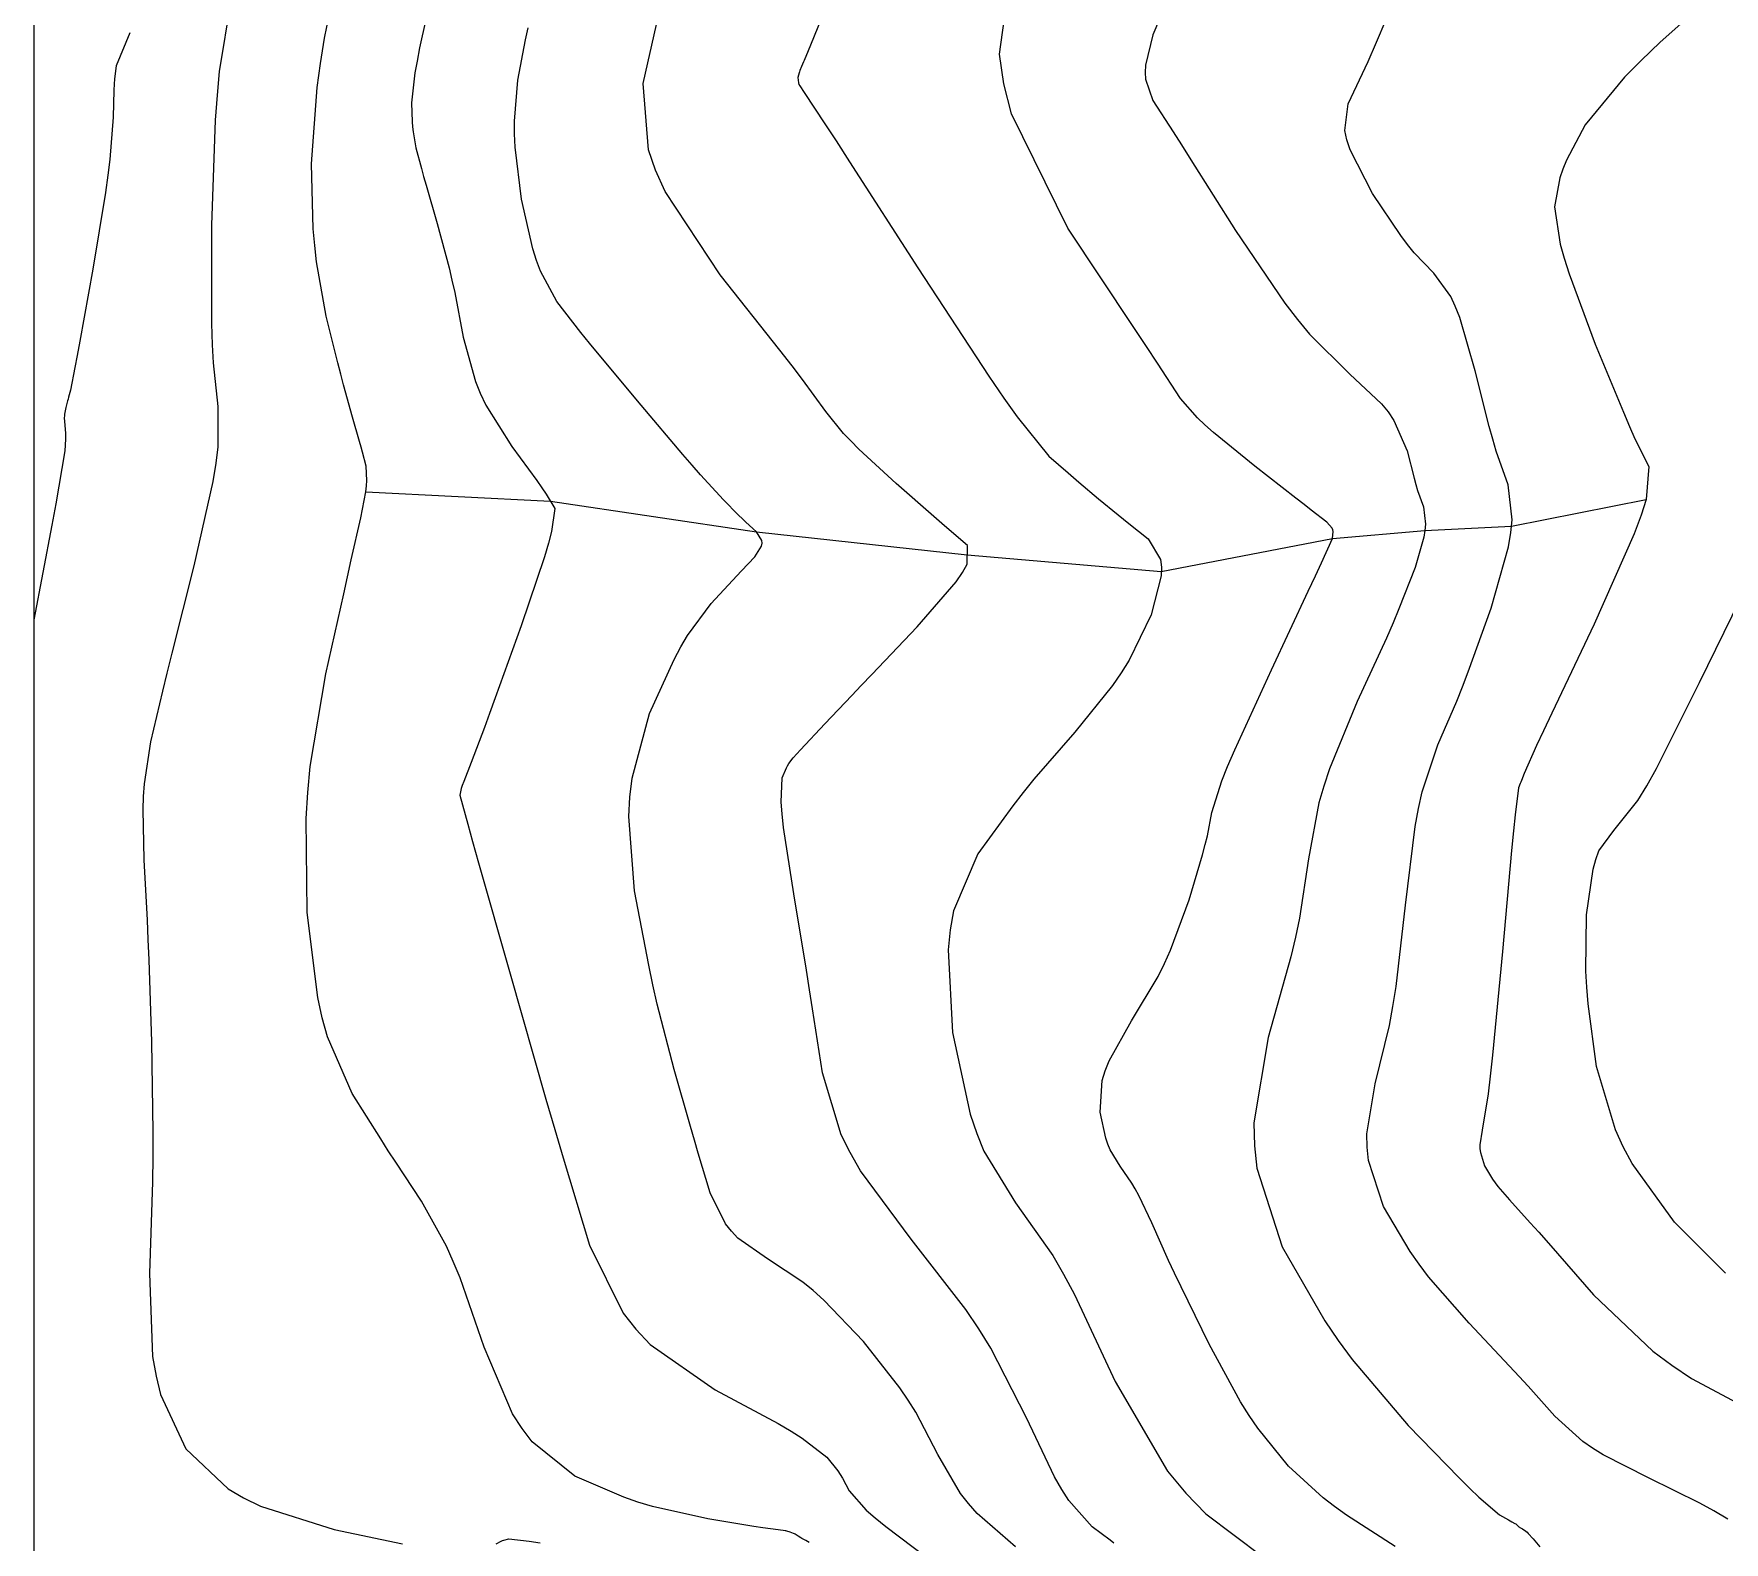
# Model space of a CAD drawing. Header units: millimetres. Extents: x 837475 to 838477, y 1189012 to 1191015.
# Drawn here: x 837476.5 to 837571.1, y 1190818 to 1190902.4 of the extents above; entities that cross this region are included whole.
import ezdxf

# ---------------------------------------------------------------- set-up
doc = ezdxf.new("R2010")
doc.units = ezdxf.units.MM
doc.header["$LTSCALE"] = 0.3
doc.layers.add('COORD', color=253, linetype='Continuous', lineweight=20)
for name, color, linetype, lineweight, true_color in [('COTAS 10', 7, 'Continuous', 9, 0x6e3e2d), ('COTAS INT', 7, 'Continuous', 5, 0x9fa19f), ('Escorrentias', 7, 'Continuous', 25, 0x00a8ad)]:
    doc.layers.add(name, color=color, linetype=linetype, lineweight=lineweight, true_color=true_color)

msp = doc.modelspace()

# ---------------------------------------------------------------- linework, layer by layer
at = {"layer": 'COORD'}
msp.add_lwpolyline([(837476.514, 1189013.872), (838476.514, 1189013.872), (838476.514, 1191013.872), (837476.514, 1191013.872)], close=True, dxfattribs=at)
at = {"layer": 'COTAS 10'}
for points in [[(837498.832, 1190905), (837498.094, 1190901.63), (837497.952, 1190900.89), (837497.837, 1190900.234), (837497.648, 1190898.561), (837497.678, 1190897.489), (837497.702, 1190897.211), (837497.732, 1190896.942), (837497.893, 1190896.041), (837498.199, 1190894.876), (837498.32, 1190894.441), (837498.456, 1190893.958), (837499.077, 1190891.804), (837499.741, 1190889.324), (837499.905, 1190888.635), (837500.059, 1190887.944), (837500.542, 1190885.437), (837501.215, 1190882.97), (837501.49, 1190882.304), (837501.802, 1190881.646), (837503.249, 1190879.329), (837504.65, 1190877.417), (837504.934, 1190877.013), (837505.172, 1190876.664), (837505.657, 1190875.856), (837505.483, 1190874.574), (837505.307, 1190873.925), (837505.075, 1190873.149), (837503.773, 1190869.285), (837502.332, 1190865.257), (837502.012, 1190864.377), (837501.726, 1190863.6), (837500.979, 1190861.645), (837500.563, 1190860.58), (837500.486, 1190860.364), (837500.425, 1190860.183), (837500.342, 1190859.813), (837500.789, 1190858.19), (837501.062, 1190857.219), (837501.399, 1190856.022), (837503.157, 1190849.813), (837505.164, 1190842.81), (837505.659, 1190841.112), (837506.129, 1190839.518), (837507.604, 1190834.635), (837509.475, 1190830.836), (837510.194, 1190829.926), (837511, 1190829.079), (837514.635, 1190826.533), (837518.149, 1190824.653), (837518.878, 1190824.226), (837519.502, 1190823.839), (837520.878, 1190822.777), (837521.489, 1190822), (837521.631, 1190821.792), (837521.761, 1190821.588), (837522.132, 1190820.878), (837523.082, 1190819.809), (837523.577, 1190819.378), (837524.172, 1190818.889), (837527.161, 1190816.634)], [(837540.228, 1190905.013), (837539.119, 1190902.357), (837538.699, 1190900.67), (837538.679, 1190900.259), (837538.699, 1190899.872), (837539.119, 1190898.679), (837540.246, 1190896.936), (837540.713, 1190896.203), (837541.246, 1190895.361), (837543.732, 1190891.417), (837546.493, 1190887.355), (837547.201, 1190886.438), (837547.883, 1190885.612), (837550.143, 1190883.38), (837551.91, 1190881.721), (837552.282, 1190881.256), (837552.604, 1190880.789), (837553.343, 1190879.081), (837553.731, 1190877.551), (837553.831, 1190877.196), (837553.928, 1190876.87), (837554.253, 1190875.944), (837554.367, 1190874.979), (837554.331, 1190874.629), (837554.266, 1190874.244), (837553.788, 1190872.554), (837552.885, 1190870.233), (837552.552, 1190869.45), (837552.182, 1190868.606), (837550.549, 1190865.049), (837548.996, 1190861.294), (837548.677, 1190860.325), (837548.406, 1190859.387), (837547.83, 1190856.252), (837547.324, 1190852.932), (837547.097, 1190851.877), (837546.833, 1190850.764), (837545.565, 1190846.252), (837544.765, 1190841.476), (837544.796, 1190840.197), (837544.936, 1190838.936), (837546.352, 1190834.535), (837548.729, 1190830.398), (837549.474, 1190829.303), (837550.258, 1190828.229), (837553.404, 1190824.535), (837556.253, 1190821.61), (837556.848, 1190821.021), (837557.36, 1190820.528), (837558.512, 1190819.549), (837559.011, 1190819.26), (837559.111, 1190819.202), (837559.195, 1190819.155), (837559.36, 1190819.065), (837559.419, 1190819.031), (837559.451, 1190819.005), (837559.51, 1190818.946), (837559.59, 1190818.877), (837559.619, 1190818.857), (837559.651, 1190818.836), (837559.793, 1190818.761), (837559.984, 1190818.626), (837560.048, 1190818.569), (837560.116, 1190818.504), (837560.399, 1190818.194), (837560.773, 1190817.753)]]:
    msp.add_lwpolyline(points, dxfattribs=at)
at = {"layer": 'COTAS INT'}
for points in [[(837523.694, 1190910.939), (837519.794, 1190901.372), (837519.644, 1190901.011), (837519.607, 1190900.924), (837519.571, 1190900.842), (837519.456, 1190900.59), (837519.363, 1190900.364), (837519.342, 1190900.297), (837519.322, 1190900.23), (837519.264, 1190899.972), (837519.287, 1190899.68), (837519.318, 1190899.591), (837519.36, 1190899.498), (837519.602, 1190899.132), (837520.767, 1190897.39), (837521.391, 1190896.43), (837522.147, 1190895.262), (837525.964, 1190889.317), (837529.931, 1190883.264), (837530.78, 1190882.027), (837531.521, 1190880.981), (837533.299, 1190878.792), (837534.378, 1190877.85), (837534.678, 1190877.59), (837534.979, 1190877.332), (837536.072, 1190876.402), (837537.167, 1190875.496), (837537.469, 1190875.252), (837537.771, 1190875.011), (837538.859, 1190874.164), (837539.545, 1190873.006), (837539.594, 1190872.569), (837539.582, 1190872.081), (837539.029, 1190869.899), (837537.793, 1190867.367), (837537.351, 1190866.658), (837536.865, 1190865.946), (837534.749, 1190863.346), (837532.456, 1190860.706), (837531.859, 1190859.968), (837531.278, 1190859.227), (837529.317, 1190856.526), (837527.972, 1190853.337), (837527.78, 1190852.288), (837527.666, 1190851.168), (837527.904, 1190846.526), (837528.901, 1190841.957), (837529.265, 1190840.883), (837529.667, 1190839.893), (837531.437, 1190837.007), (837533.519, 1190834.048), (837534.118, 1190833.011), (837534.727, 1190831.879), (837537.007, 1190827.007), (837539.942, 1190821.982), (837540.963, 1190820.754), (837542.075, 1190819.597), (837546.844, 1190816.01)], [(837519.897, 1190818.004), (837519.71, 1190818.099), (837519.525, 1190818.196), (837519.477, 1190818.223), (837519.431, 1190818.251), (837519.274, 1190818.356), (837519.115, 1190818.455), (837519.067, 1190818.48), (837519.017, 1190818.504), (837518.822, 1190818.58), (837518.636, 1190818.634), (837518.592, 1190818.644), (837518.55, 1190818.651), (837518.426, 1190818.658), (837517.717, 1190818.756), (837517.306, 1190818.82), (837516.803, 1190818.9), (837514.212, 1190819.324), (837511.126, 1190820.012), (837510.312, 1190820.259), (837509.514, 1190820.53), (837506.775, 1190821.711), (837504.401, 1190823.633), (837503.832, 1190824.371), (837503.302, 1190825.199), (837501.711, 1190828.933), (837500.359, 1190832.81), (837499.98, 1190833.728), (837499.599, 1190834.579), (837498.209, 1190837.09), (837496.761, 1190839.275), (837496.344, 1190839.921), (837495.919, 1190840.584), (837494.33, 1190843.125), (837492.947, 1190846.295), (837492.654, 1190847.354), (837492.399, 1190848.492), (837491.803, 1190853.258), (837491.754, 1190858.516), (837491.844, 1190859.965), (837491.98, 1190861.41), (837492.845, 1190866.601), (837493.851, 1190871.085), (837494.276, 1190872.98), (837494.805, 1190875.337), (837495.08, 1190876.797), (837495.12, 1190877.126), (837495.145, 1190877.423), (837495.106, 1190878.223), (837494.903, 1190879.001), (837494.825, 1190879.284), (837494.737, 1190879.596), (837494.343, 1190880.967), (837493.84, 1190882.782), (837493.685, 1190883.375), (837493.523, 1190884.007), (837492.878, 1190886.614), (837492.33, 1190889.661), (837492.229, 1190890.571), (837492.15, 1190891.509), (837492.048, 1190895.134), (837492.364, 1190899.409), (837492.548, 1190900.757), (837492.775, 1190902.176), (837493.945, 1190907.895)], [(837552.678, 1190817.779), (837549.947, 1190819.526), (837549.28, 1190820.012), (837548.651, 1190820.499), (837546.702, 1190822.268), (837544.99, 1190824.395), (837544.51, 1190825.108), (837544.028, 1190825.875), (837542.268, 1190829.094), (837540.694, 1190832.305), (837540.329, 1190833.068), (837539.996, 1190833.776), (837539.05, 1190835.876), (837538.326, 1190837.422), (837538.133, 1190837.782), (837537.943, 1190838.111), (837537.282, 1190839.05), (837536.72, 1190839.966), (837536.593, 1190840.28), (837536.477, 1190840.621), (837536.161, 1190842.071), (837536.287, 1190843.842), (837536.451, 1190844.384), (837536.671, 1190844.95), (837537.929, 1190847.181), (837539.41, 1190849.668), (837539.771, 1190850.394), (837540.11, 1190851.137), (837541.154, 1190853.956), (837541.897, 1190856.485), (837542.046, 1190857.046), (837542.17, 1190857.546), (837542.411, 1190858.846), (837542.971, 1190860.621), (837543.296, 1190861.421), (837543.694, 1190862.354), (837545.744, 1190866.837), (837547.808, 1190871.222), (837548.215, 1190872.093), (837548.55, 1190872.815), (837549.168, 1190874.184), (837549.21, 1190874.566), (837549.183, 1190874.666), (837549.14, 1190874.763), (837548.843, 1190875.09), (837547.98, 1190875.759), (837547.579, 1190876.072), (837547.108, 1190876.439), (837544.823, 1190878.227), (837542.516, 1190880.115), (837542.031, 1190880.546), (837541.613, 1190880.938), (837540.66, 1190882.02), (837539.379, 1190883.98), (837538.754, 1190884.925), (837538.012, 1190886.044), (837534.357, 1190891.536), (837531.202, 1190897.934), (837530.775, 1190899.623), (837530.542, 1190901.278), (837531.315, 1190906.958)], [(837572.48, 1190906.388), (837567.49, 1190901.955), (837566.426, 1190900.928), (837565.5, 1190899.99), (837563.304, 1190897.326), (837562.251, 1190895.349), (837562.047, 1190894.843), (837561.88, 1190894.355), (837561.59, 1190892.743), (837561.911, 1190890.653), (837562.13, 1190889.864), (837562.405, 1190888.984), (837563.865, 1190885.045), (837565.436, 1190881.238), (837565.78, 1190880.441), (837566.086, 1190879.756), (837566.863, 1190878.207), (837566.711, 1190876.354), (837566.431, 1190875.476), (837566.048, 1190874.441), (837563.804, 1190869.383), (837561.428, 1190864.399), (837560.961, 1190863.409), (837560.577, 1190862.588), (837559.88, 1190861.034), (837559.737, 1190860.636), (837559.703, 1190860.545), (837559.67, 1190860.461), (837559.571, 1190860.229), (837559.381, 1190858.715), (837559.292, 1190857.823), (837559.185, 1190856.727), (837558.668, 1190851.064), (837558.117, 1190845.272), (837557.99, 1190844.095), (837557.873, 1190843.104), (837557.544, 1190841.064), (837557.408, 1190840.251), (837557.413, 1190840.033), (837557.437, 1190839.819), (837557.678, 1190839.07), (837558.112, 1190838.336), (837558.257, 1190838.13), (837558.414, 1190837.923), (837559.07, 1190837.168), (837560.232, 1190835.89), (837560.708, 1190835.354), (837561.25, 1190834.739), (837563.761, 1190831.858), (837567.086, 1190828.705), (837568.141, 1190827.918), (837569.255, 1190827.168), (837573.761, 1190824.77)], [(837487.533, 1190904.265), (837486.892, 1190900.307), (837486.764, 1190898.993), (837486.657, 1190897.584), (837486.448, 1190891.707), (837486.461, 1190886.199), (837486.493, 1190885.023), (837486.539, 1190883.998), (837486.808, 1190881.557), (837486.815, 1190879.305), (837486.695, 1190878.399), (837486.523, 1190877.372), (837485.462, 1190872.641), (837484.236, 1190867.767), (837483.96, 1190866.649), (837483.711, 1190865.631), (837483.042, 1190862.791), (837482.686, 1190860.449), (837482.635, 1190859.745), (837482.604, 1190859.017), (837482.664, 1190856.189), (837482.849, 1190852.812), (837482.897, 1190851.738), (837482.944, 1190850.603), (837483.102, 1190846.005), (837483.176, 1190840.982), (837483.17, 1190839.579), (837483.153, 1190838.172), (837482.995, 1190833.046), (837483.162, 1190828.403), (837483.351, 1190827.299), (837483.6, 1190826.274), (837485.013, 1190823.23), (837487.389, 1190820.999), (837488.246, 1190820.487), (837489.19, 1190820.021), (837493.316, 1190818.718), (837497.138, 1190817.929)], [(837571.289, 1190819.3), (837570.498, 1190819.762), (837569.706, 1190820.202), (837566.852, 1190821.606), (837564.313, 1190822.901), (837563.72, 1190823.273), (837563.175, 1190823.65), (837561.606, 1190825.063), (837560.104, 1190826.742), (837559.602, 1190827.288), (837559.063, 1190827.869), (837556.803, 1190830.26), (837554.545, 1190832.857), (837554.007, 1190833.568), (837553.507, 1190834.276), (837552.015, 1190836.803), (837551.187, 1190839.377), (837551.105, 1190840.115), (837551.087, 1190840.864), (837551.555, 1190843.658), (837552.353, 1190846.934), (837552.543, 1190847.986), (837552.72, 1190849.102), (837553.249, 1190853.658), (837553.796, 1190858.057), (837553.984, 1190859.074), (837554.189, 1190860.004), (837555.06, 1190862.639), (837556.112, 1190865.068), (837556.43, 1190865.868), (837556.759, 1190866.725), (837558.045, 1190870.279), (837559.018, 1190873.72), (837559.151, 1190874.504), (837559.224, 1190875.217), (837558.992, 1190877.182), (837558.331, 1190879.068), (837558.133, 1190879.73), (837557.929, 1190880.453), (837557.139, 1190883.568), (837556.28, 1190886.541), (837556.034, 1190887.173), (837555.782, 1190887.722), (837554.842, 1190889.019), (837553.727, 1190890.165), (837553.366, 1190890.62), (837552.982, 1190891.134), (837551.406, 1190893.49), (837550.147, 1190895.927), (837549.962, 1190896.494), (837549.849, 1190897.013), (837550.035, 1190898.497), (837551.154, 1190900.872), (837551.629, 1190901.953), (837552.176, 1190903.217)], [(837481.88, 1190902.471), (837481.122, 1190900.635), (837481.025, 1190899.892), (837481.005, 1190899.6), (837480.987, 1190899.269), (837480.95, 1190897.763), (837480.763, 1190895.392), (837480.653, 1190894.517), (837480.516, 1190893.547), (837479.81, 1190889.252), (837479.087, 1190885.223), (837478.94, 1190884.42), (837478.816, 1190883.753), (837478.561, 1190882.472), (837478.458, 1190882.083), (837478.429, 1190881.978), (837478.401, 1190881.874), (837478.3, 1190881.507), (837478.231, 1190881.138), (837478.224, 1190881.032), (837478.221, 1190880.925), (837478.254, 1190880.524), (837478.292, 1190880.052), (837478.293, 1190879.9), (837478.289, 1190879.738), (837478.243, 1190879.074), (837477.917, 1190877.1), (837477.738, 1190876.112), (837477.52, 1190874.932), (837476.514, 1190869.622)], [(837531.44, 1190817.756), (837529.295, 1190819.617), (837528.802, 1190820.169), (837528.352, 1190820.737), (837527.09, 1190822.921), (837525.857, 1190825.281), (837525.424, 1190825.96), (837524.953, 1190826.65), (837522.921, 1190829.235), (837520.707, 1190831.562), (837520.12, 1190832.09), (837519.544, 1190832.568), (837517.558, 1190833.872), (837515.905, 1190835.03), (837515.538, 1190835.416), (837515.211, 1190835.83), (837514.359, 1190837.558), (837513.688, 1190839.781), (837513.474, 1190840.506), (837513.249, 1190841.279), (837512.336, 1190844.465), (837511.393, 1190848.126), (837511.15, 1190849.198), (837510.914, 1190850.295), (837510.125, 1190854.465), (837509.802, 1190858.623), (837509.861, 1190859.711), (837509.983, 1190860.772), (837510.959, 1190864.379), (837512.335, 1190867.411), (837512.71, 1190868.11), (837513.083, 1190868.748), (837514.406, 1190870.545), (837515.848, 1190872.09), (837516.102, 1190872.361), (837516.841, 1190873.152), (837517.222, 1190873.757), (837517.251, 1190873.911), (837517.245, 1190874.059), (837516.946, 1190874.545), (837516.346, 1190875.094), (837516.151, 1190875.281), (837515.943, 1190875.484), (837515.088, 1190876.344), (837513.813, 1190877.739), (837513.34, 1190878.279), (837512.815, 1190878.885), (837510.487, 1190881.629), (837508.143, 1190884.453), (837507.607, 1190885.109), (837507.121, 1190885.712), (837505.777, 1190887.434), (837504.851, 1190889.144), (837504.629, 1190889.739), (837504.422, 1190890.386), (837503.799, 1190893.161), (837503.446, 1190896.079), (837503.41, 1190896.816), (837503.4, 1190897.523), (837503.587, 1190899.82), (837504.017, 1190902.076), (837504.161, 1190902.757)], [(837536.938, 1190817.952), (837536.731, 1190818.119), (837535.72, 1190818.878), (837534.418, 1190820.346), (837534.027, 1190820.961), (837533.622, 1190821.666), (837532.049, 1190824.964), (837530.048, 1190828.863), (837529.374, 1190829.946), (837528.648, 1190831.031), (837525.592, 1190834.964), (837522.764, 1190838.793), (837522.182, 1190839.812), (837521.687, 1190840.814), (837520.627, 1190844.286), (837520.083, 1190847.861), (837519.913, 1190848.929), (837519.735, 1190850.03), (837519.024, 1190854.286), (837518.459, 1190858.006), (837518.373, 1190858.769), (837518.317, 1190859.416), (837518.37, 1190860.79), (837518.618, 1190861.336), (837518.685, 1190861.462), (837518.753, 1190861.578), (837518.991, 1190861.902), (837519.408, 1190862.348), (837520.774, 1190863.81), (837522.27, 1190865.396), (837522.803, 1190865.957), (837523.388, 1190866.571), (837525.928, 1190869.226), (837528.109, 1190871.75), (837528.467, 1190872.28), (837528.719, 1190872.737), (837528.74, 1190873.781), (837527.721, 1190874.659), (837527.316, 1190875.011), (837526.858, 1190875.412), (837524.763, 1190877.253), (837522.673, 1190879.18), (837522.219, 1190879.635), (837521.819, 1190880.055), (837520.823, 1190881.285), (837519.525, 1190883.069), (837518.935, 1190883.837), (837518.244, 1190884.725), (837514.916, 1190888.923), (837511.832, 1190893.594), (837511.295, 1190894.78), (837510.896, 1190895.918), (837510.599, 1190899.642), (837511.341, 1190902.932)], [(837571.147, 1190833.068), (837568.29, 1190835.916), (837565.935, 1190839.198), (837565.431, 1190840.136), (837564.991, 1190841.087), (837563.937, 1190844.628), (837563.465, 1190848.134), (837563.392, 1190849.063), (837563.345, 1190849.974), (837563.383, 1190853.112), (837563.74, 1190855.673), (837563.894, 1190856.22), (837564.072, 1190856.697), (837564.913, 1190857.833), (837566.252, 1190859.516), (837566.744, 1190860.337), (837567.288, 1190861.312), (837569.691, 1190866.116), (837571.992, 1190870.807)], [(837502.379, 1190817.929), (837502.658, 1190818.073), (837502.736, 1190818.104), (837502.814, 1190818.131), (837503.096, 1190818.192), (837504.233, 1190818.071), (837504.849, 1190817.981)]]:
    msp.add_lwpolyline(points, dxfattribs=at)
at = {"layer": 'Escorrentias'}
for p, q in [((837495.08, 1190876.797), (837505.415, 1190876.26)), ((837505.415, 1190876.26), (837516.946, 1190874.545)), ((837559.188, 1190874.86), (837566.711, 1190876.354)), ((837554.331, 1190874.629), (837559.188, 1190874.86)), ((837516.946, 1190874.545), (837528.73, 1190873.259)), ((837539.588, 1190872.325), (837549.168, 1190874.184)), ((837549.168, 1190874.184), (837554.331, 1190874.629)), ((837528.73, 1190873.259), (837539.588, 1190872.325))]:
    msp.add_line(p, q, dxfattribs=at)

doc.saveas('drawing.dxf')
